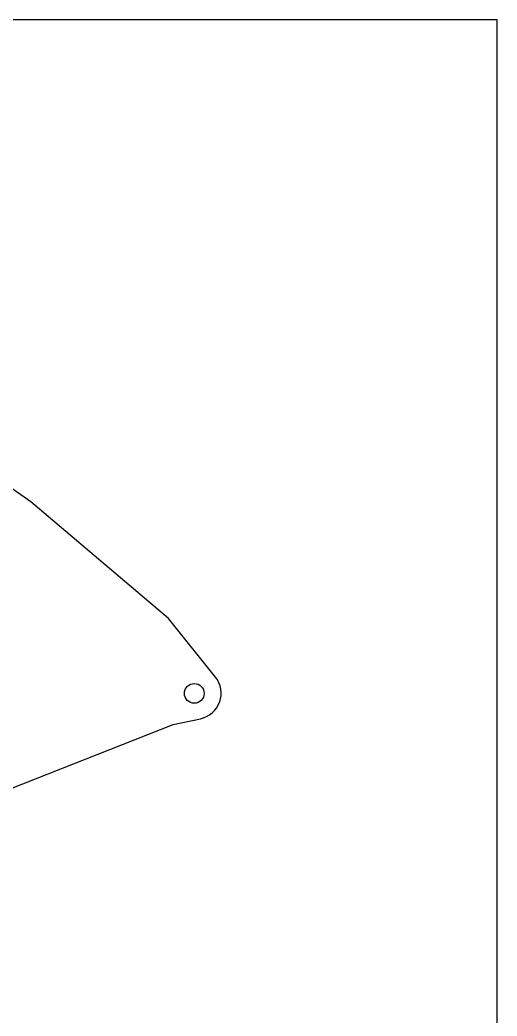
# Model space of a CAD drawing. Header units: inches. Extents: x 0 to 34.3, y -2.3 to 8.
# Drawn here: x 7.5 to 10.5, y 1.73 to 8 of the extents above; entities that cross this region are included whole.
import ezdxf
from ezdxf.enums import TextEntityAlignment as Align

# ---------------------------------------------------------------- set-up
doc = ezdxf.new("R2010")
doc.units = ezdxf.units.IN
doc.header["$MEASUREMENT"] = 0
doc.layers.add('DRAWING SHT', color=7, linetype='Continuous')
doc.styles.get("Standard").update_dxf_attribs({"font": 'arial.ttf'})

# ---------------------------------------------------------------- blocks, each defined once
blk = doc.blocks.new('Fuerth Cole DRAWING SHT')
at = {"layer": 'DRAWING SHT'}
blk.add_lwpolyline([(0, 0), (10.5, 0), (10.5, 8), (0, 8)], close=True, dxfattribs=at)
for tag, p in [('DATE', (9.375, 0.375)), ('DRN_BY', (1.4375, 0.125)), ('CLS', (3.025, 0.125)), ('SCALE', (9.425, 0.125))]:
    blk.add_attdef(tag, text='', height=0.12, dxfattribs=at).set_placement(p, align=Align.MIDDLE_CENTER)
at = {"layer": 'DRAWING SHT', "lineweight": 30, "flags": 104}
blk.add_attdef('TITLE', text='', height=0.12, dxfattribs=at).set_placement((3.875, 0.25), align=Align.MIDDLE_LEFT)

msp = doc.modelspace()

# ---------------------------------------------------------------- linework, layer by layer
for p, q in [((7.5677, 4.965), (7.084, 5.3068)), ((8.434, 4.2317), (7.5677, 4.965)), ((8.7291, 3.862), (8.434, 4.2317)), ((8.4629, 3.5642), (8.6343, 3.5996)), ((6.1666, 2.6566), (8.4629, 3.5642))]:
    msp.add_line(p, q)
msp.add_circle((8.596, 3.7593), 0.0622)
msp.add_arc((8.6012, 3.7599), 0.1637, 281.67742, 38.59293)

# ---------------------------------------------------------------- block references
msp.add_blockref('Fuerth Cole DRAWING SHT', (0, 0))

doc.saveas('drawing.dxf')
